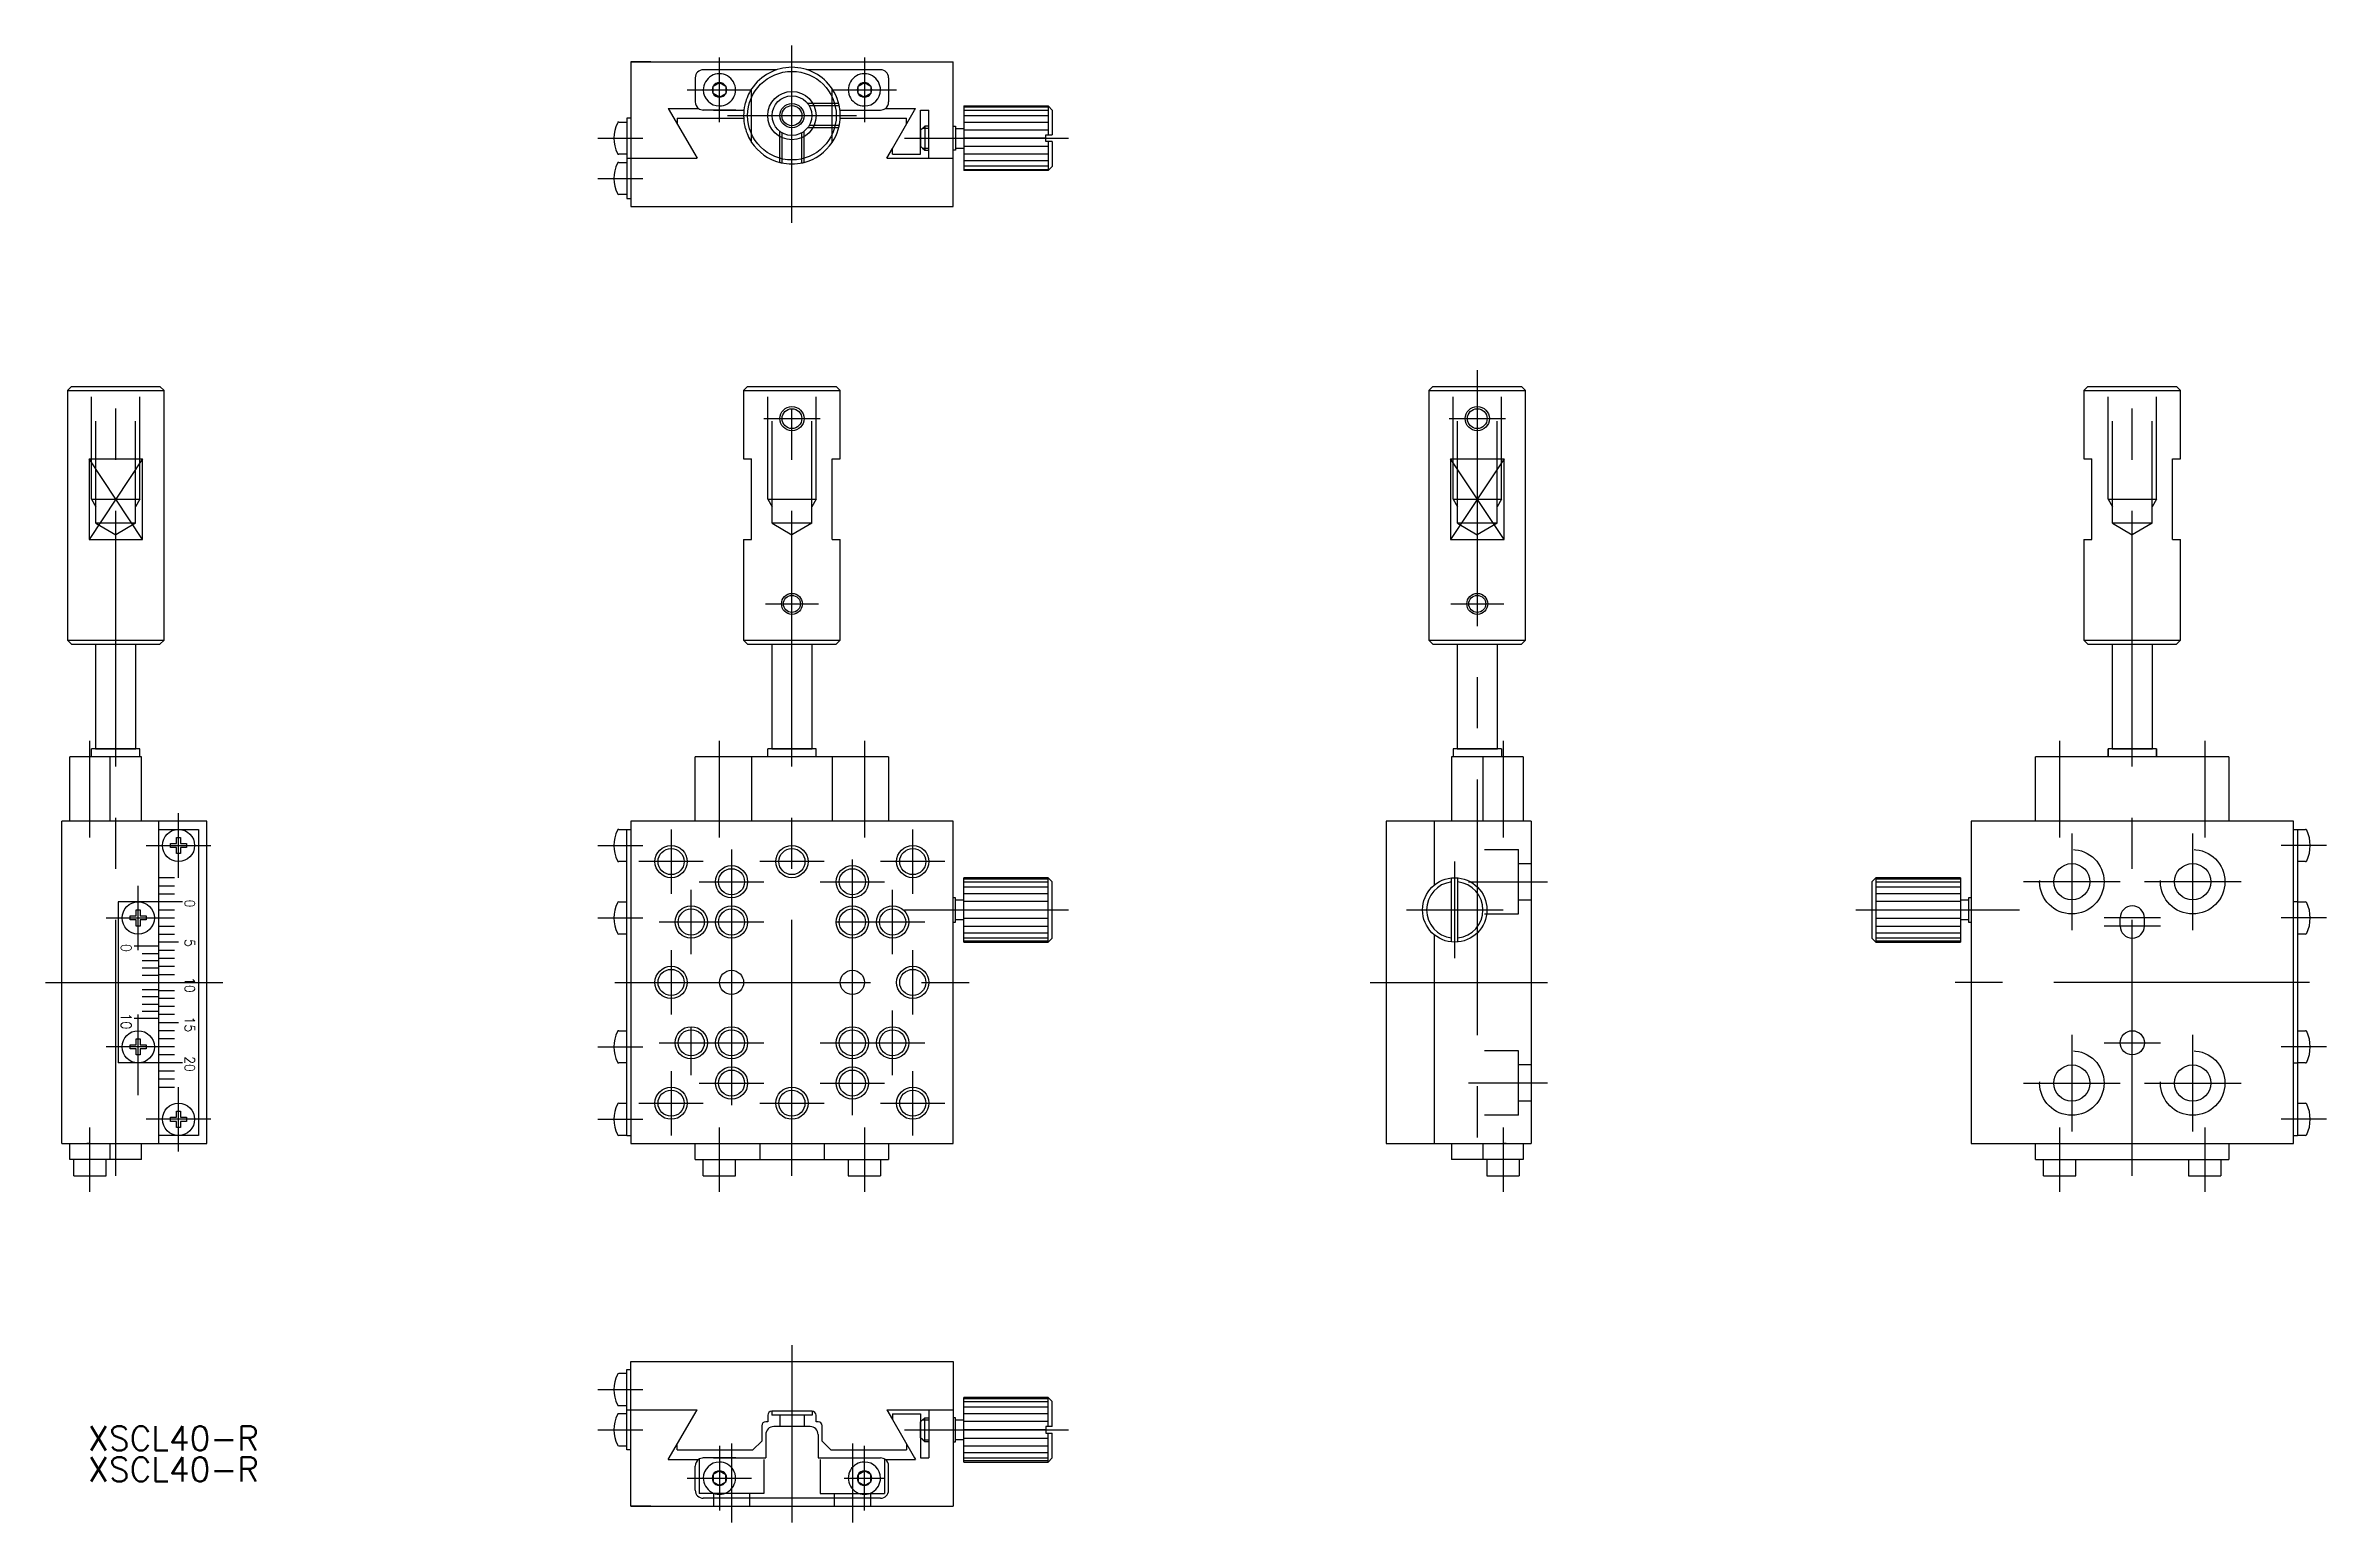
# Model space of a CAD drawing. Extents: x -93 to 190, y -67 to 116.
import ezdxf

# ---------------------------------------------------------------- set-up
doc = ezdxf.new("R2010")
doc.units = 0
doc.linetypes.add('CENTER', pattern=[50.8, 31.75, -6.35, 6.35, -6.35])
doc.linetypes.add('DASHED', pattern=[19.05, 12.7, -6.35])
doc.layers.get('0').update_dxf_attribs({"linetype": 'CONTINUOUS'})
doc.layers.add('CENTER', color=1, linetype='CENTER')
doc.styles.add('CONVERTER_1', font='txt.shx', dxfattribs={"width": 0.9})
doc.styles.get("Standard").update_dxf_attribs({"font": 'txt.shx', "height": 3, "bigfont": 'bigfont.shx'})

msp = doc.modelspace()

# ---------------------------------------------------------------- linework, layer by layer
at = {"color": 7, "linetype": 'CONTINUOUS'}
for p, q in [((-20, 114.32), (17.5, 114.32)), ((-20, 114.32), (-20, 102.82)), ((-17.5, 114.32), (-20, 114.32)), ((-1.87, 113.32), (-11, 113.32)), ((11, 113.32), (1.87, 113.32)), ((17.5, 114.32), (20, 114.32)), ((20, 102.82), (20, 114.32)), ((-12, 112.32), (-12, 109.32)), ((-9.78, 111.27), (-9, 111.72)), ((-9.78, 110.37), (-9.78, 111.27)), ((-9, 111.72), (-8.22, 111.27)), ((-8.22, 111.27), (-8.22, 110.37)), ((8.22, 111.27), (9, 111.72)), ((8.22, 110.37), (8.22, 111.27)), ((9, 111.72), (9.78, 111.27)), ((9.78, 111.27), (9.78, 110.37)), ((12, 112.32), (12, 109.32)), ((-15.35, 108.52), (-11.6, 108.52)), ((-15.35, 108.52), (-14.66, 107.32)), ((-6.96, 108.32), (-11, 108.32)), ((-9, 109.92), (-9.78, 110.37)), ((-9.75, 108.32), (-5.96, 108.32)), ((-9, 109.92), (-8.22, 110.37)), ((5.96, 108.32), (11, 108.32)), ((8.22, 110.37), (9, 109.92)), ((9.78, 110.37), (9, 109.92)), ((11.6, 108.52), (15.35, 108.52)), ((12.48, 103.55), (15.23, 108.32)), ((15.23, 108.32), (15.35, 108.52)), ((15.98, 102.82), (15.98, 108.32)), ((15.98, 108.32), (16.98, 108.32)), ((16.98, 102.32), (16.98, 108.32)), ((21.32, 108.82), (31.82, 108.82)), ((21.32, 108.82), (21.32, 106.04)), ((31.82, 108.68), (21.32, 108.68)), ((21.32, 108.28), (31.82, 108.28)), ((21.32, 107.64), (31.82, 107.64)), ((31.82, 108.82), (31.82, 105.22)), ((32.32, 108.32), (31.82, 108.82)), ((32.32, 108.32), (32.32, 105.22)), ((-21.49, 106.82), (-20.5, 106.82)), ((-20.5, 107.32), (-20.5, 102.32)), ((-20, 107.32), (-20.5, 107.32)), ((-14.66, 107.32), (-12.48, 103.55)), ((-14.23, 107.32), (-5.99, 107.32)), ((-14.23, 107.32), (-14.23, 106.58)), ((5.99, 107.32), (14.23, 107.32)), ((14.23, 106.58), (14.23, 107.32)), ((16.21, 106.04), (15.98, 105.82)), ((15.98, 105.82), (15.98, 103.82)), ((15.98, 104.82), (15.98, 105.82)), ((16.48, 106.32), (16.21, 106.04)), ((16.48, 106.32), (16.48, 103.32)), ((16.98, 106.32), (16.48, 106.32)), ((20, 106.32), (20.32, 106.32)), ((20.32, 106.32), (20.32, 103.32)), ((20.32, 106.04), (21.32, 106.04)), ((21.32, 106.82), (31.82, 106.82)), ((21.32, 106.04), (21.32, 104.82)), ((21.32, 105.85), (31.82, 105.85)), ((31.52, 104.82), (21.32, 104.82)), ((21.32, 104.82), (21.32, 103.59)), ((31.52, 104.82), (31.52, 105.22)), ((31.52, 105.22), (32.32, 105.22)), ((31.52, 104.42), (31.52, 104.82)), ((-20.5, 102.82), (-21.49, 102.82)), ((-20.5, 102.32), (-20.5, 97.32)), ((-20.5, 102.32), (-20, 102.32)), ((-20, 102.82), (-20, 102.32)), ((-20, 102.32), (-11.77, 102.32)), ((-20, 102.32), (-20, 101.82)), ((-12.48, 103.55), (-12.06, 102.82)), ((-12.06, 102.82), (-11.77, 102.32)), ((11.77, 102.32), (12.48, 103.55)), ((11.77, 102.32), (16.52, 102.32)), ((11.89, 102.32), (20, 102.32)), ((12.48, 102.82), (12.48, 103.55)), ((12.48, 102.82), (15.98, 102.82)), ((15.98, 103.82), (16.21, 103.59)), ((16.21, 103.59), (16.48, 103.32)), ((16.48, 103.32), (16.98, 103.32)), ((20.32, 103.32), (20, 103.32)), ((20, 102.32), (20, 102.82)), ((20, 102.32), (20, 102.82)), ((20, 96.32), (20, 102.32)), ((20.32, 103.59), (21.32, 103.59)), ((31.82, 103.78), (21.32, 103.78)), ((21.32, 103.59), (21.32, 100.95)), ((31.82, 102.82), (21.32, 102.82)), ((31.82, 101.99), (21.32, 101.99)), ((32.32, 104.42), (31.52, 104.42)), ((31.82, 104.42), (31.82, 100.82)), ((32.32, 104.42), (32.32, 101.32)), ((-21.49, 101.82), (-20.5, 101.82)), ((-20, 101.82), (-20, 100.32)), ((-20, 101.82), (-20, 100.32)), ((-20, 100.32), (-20, 96.32)), ((31.82, 101.35), (21.32, 101.35)), ((21.32, 100.95), (31.82, 100.95)), ((21.32, 100.95), (21.32, 100.82)), ((31.82, 100.82), (21.32, 100.82)), ((31.82, 100.82), (32.32, 101.32)), ((-20.5, 97.82), (-21.49, 97.82)), ((-20.5, 97.32), (-20, 97.32)), ((-20, 96.32), (20, 96.32)), ((-89.45, 74), (-89.95, 73.5)), ((-89.45, 74), (-78.45, 74)), ((-86.95, 74), (-86.41, 74)), ((-86.41, 74), (-81.49, 74)), ((-81.49, 74), (-80.95, 74)), ((-77.95, 73.5), (-78.45, 74)), ((-5.5, 74), (-6, 73.5)), ((-5.5, 74), (-3, 74)), ((-3, 74), (-2.46, 74)), ((-2.46, 74), (2.46, 74)), ((2.46, 74), (3, 74)), ((3, 74), (5.5, 74)), ((6, 73.5), (5.5, 74)), ((79.58, 74), (79.08, 73.5)), ((79.58, 74), (90.58, 74)), ((82.08, 74), (82.62, 74)), ((82.62, 74), (87.54, 74)), ((87.54, 74), (88.08, 74)), ((91.08, 73.5), (90.58, 74)), ((160.89, 74), (160.39, 73.5)), ((160.89, 74), (171.89, 74)), ((163.39, 74), (163.93, 74)), ((163.93, 74), (168.85, 74)), ((168.85, 74), (169.39, 74)), ((172.39, 73.5), (171.89, 74)), ((-89.95, 73.5), (-77.95, 73.5)), ((-89.95, 73.5), (-89.95, 66)), ((-77.95, 66), (-77.95, 73.5)), ((-6, 73.5), (6, 73.5)), ((-6, 73.5), (-6, 66)), ((6, 66), (6, 73.5)), ((79.08, 73.5), (79.08, 66)), ((79.08, 73.5), (91.08, 73.5)), ((91.08, 66), (91.08, 73.5)), ((160.39, 73.5), (172.39, 73.5)), ((160.39, 73.5), (160.39, 66)), ((172.39, 66), (172.39, 73.5)), ((-89.95, 66), (-89.95, 42.5)), ((-77.95, 42.5), (-77.95, 66)), ((-6, 66), (-6, 65)), ((6, 65), (6, 66)), ((79.08, 66), (79.08, 42.5)), ((91.08, 42.5), (91.08, 66)), ((160.39, 66), (160.39, 65)), ((172.39, 65), (172.39, 66)), ((-87.26, 65), (-87.26, 55)), ((-87.26, 65), (-83.95, 65)), ((-83.95, 65), (-80.63, 65)), ((-80.63, 55), (-80.63, 65)), ((-6, 65), (-5, 65)), ((-5, 55), (-5, 65)), ((5, 55), (5, 65)), ((5, 65), (6, 65)), ((81.77, 65), (81.77, 55)), ((81.77, 65), (85.08, 65)), ((85.08, 65), (88.4, 65)), ((88.4, 55), (88.4, 65)), ((160.39, 65), (161.39, 65)), ((161.39, 55), (161.39, 65)), ((171.39, 55), (171.39, 65)), ((171.39, 65), (172.39, 65)), ((-87.26, 55), (-83.95, 55)), ((-83.95, 55), (-80.63, 55)), ((-6, 55), (-6, 42.5)), ((-6, 55), (-5, 55)), ((5, 55), (6, 55)), ((6, 42.5), (6, 55)), ((81.77, 55), (85.08, 55)), ((85.08, 55), (88.4, 55)), ((160.39, 55), (161.39, 55)), ((160.39, 55), (160.39, 42.5)), ((171.39, 55), (172.39, 55)), ((172.39, 42.5), (172.39, 55)), ((-89.95, 42.5), (-77.95, 42.5)), ((-89.95, 42.5), (-89.45, 42)), ((-78.45, 42), (-77.95, 42.5)), ((-6, 42.5), (6, 42.5)), ((-6, 42.5), (-5.5, 42)), ((5.5, 42), (6, 42.5)), ((79.08, 42.5), (91.08, 42.5)), ((79.08, 42.5), (79.58, 42)), ((90.58, 42), (91.08, 42.5)), ((160.39, 42.5), (172.39, 42.5)), ((160.39, 42.5), (160.89, 42)), ((171.89, 42), (172.39, 42.5)), ((-89.45, 42), (-78.45, 42)), ((-86.45, 42), (-86.45, 29)), ((-81.45, 29), (-81.45, 42)), ((-5.5, 42), (5.5, 42)), ((-2.5, 42), (-2.5, 29)), ((2.5, 29), (2.5, 42)), ((79.58, 42), (90.58, 42)), ((82.58, 42), (82.58, 29)), ((87.58, 29), (87.58, 42)), ((160.89, 42), (171.89, 42)), ((163.89, 42), (163.89, 29)), ((168.89, 29), (168.89, 42)), ((-80.95, 29), (-86.95, 29)), ((-80.95, 29), (-86.95, 29)), ((-86.95, 28), (-86.95, 29)), ((-86.45, 29), (-82.72, 29)), ((-86.45, 29), (-85.18, 29)), ((-86.45, 29), (-85.45, 29)), ((-86.45, 29), (-85.45, 29)), ((-85.45, 29), (-85.18, 29)), ((-85.45, 29), (-85.18, 29)), ((-85.18, 29), (-81.45, 29)), ((-82.72, 29), (-82.45, 29)), ((-82.72, 29), (-81.45, 29)), ((-82.72, 29), (-82.45, 29)), ((-82.45, 29), (-81.45, 29)), ((-82.45, 29), (-81.45, 29)), ((-80.95, 28), (-80.95, 29)), ((-2.5, 29), (-3, 29)), ((-2.5, 29), (-3, 29)), ((3, 29), (-3, 29)), ((3, 29), (-3, 29)), ((-3, 28), (-3, 29)), ((-3, 28), (-3, 29)), ((2.5, 29), (-2.5, 29)), ((2.5, 29), (-2.5, 29)), ((-2.5, 29), (-1.5, 29)), ((-2.5, 29), (-1.5, 29)), ((-2.5, 29), (-1.23, 29)), ((-2.5, 29), (1.23, 29)), ((-1.5, 29), (-1.23, 29)), ((-1.5, 29), (-1.23, 29)), ((1.23, 29), (2.5, 29)), ((1.23, 29), (1.5, 29)), ((1.23, 29), (1.5, 29)), ((1.5, 29), (2.5, 29)), ((1.5, 29), (2.5, 29)), ((3, 29), (2.5, 29)), ((3, 29), (2.5, 29)), ((3, 28), (3, 29)), ((3, 28), (3, 29)), ((88.08, 29), (82.08, 29)), ((82.08, 29), (82.08, 28)), ((82.58, 29), (83.58, 29)), ((82.58, 29), (83.58, 29)), ((82.58, 29), (83.85, 29)), ((82.58, 29), (86.31, 29)), ((83.58, 29), (83.85, 29)), ((83.58, 29), (83.85, 29)), ((83.85, 29), (87.58, 29)), ((86.31, 29), (86.58, 29)), ((86.31, 29), (87.58, 29)), ((86.31, 29), (86.58, 29)), ((86.58, 29), (87.58, 29)), ((86.58, 29), (87.58, 29)), ((88.08, 29), (88.08, 28)), ((169.39, 29), (163.39, 29)), ((169.39, 29), (163.39, 29)), ((163.39, 28), (163.39, 29)), ((163.89, 29), (163.39, 29)), ((163.89, 29), (163.39, 29)), ((163.39, 28), (163.39, 29)), ((163.89, 29), (163.39, 29)), ((163.39, 29), (163.39, 28)), ((163.39, 29), (163.39, 28)), ((163.89, 29), (163.39, 29)), ((163.89, 29), (167.62, 29)), ((168.89, 29), (163.89, 29)), ((168.89, 29), (163.89, 29)), ((168.89, 29), (163.89, 29)), ((168.89, 29), (163.89, 29)), ((163.89, 29), (165.16, 29)), ((163.89, 29), (164.89, 29)), ((163.89, 29), (164.89, 29)), ((164.89, 29), (165.16, 29)), ((164.89, 29), (165.16, 29)), ((167.62, 29), (167.89, 29)), ((167.62, 29), (168.89, 29)), ((167.62, 29), (167.89, 29)), ((167.89, 29), (168.89, 29)), ((167.89, 29), (168.89, 29)), ((169.39, 29), (168.89, 29)), ((169.39, 29), (168.89, 29)), ((169.39, 29), (168.89, 29)), ((169.39, 29), (168.89, 29)), ((169.39, 28), (169.39, 29)), ((169.39, 28), (169.39, 29)), ((169.39, 29), (169.39, 28)), ((169.39, 29), (169.39, 28)), ((-89.65, 20), (-89.65, 28)), ((-84.65, 28), (-89.65, 28)), ((-80.75, 28), (-84.65, 28)), ((-84.65, 20), (-84.65, 28)), ((-80.75, 20), (-80.75, 28)), ((12, 28), (-12, 28)), ((-12, 20), (-12, 28)), ((-5, 28), (-5, 20)), ((5, 28), (5, 20)), ((12, 28), (12, 20)), ((81.88, 28), (81.88, 20)), ((85.78, 28), (81.88, 28)), ((90.78, 28), (85.78, 28)), ((85.78, 28), (85.78, 20)), ((90.78, 28), (90.78, 20)), ((163.89, 28), (154.39, 28)), ((154.39, 20), (154.39, 28)), ((168.89, 28), (163.89, 28)), ((169.39, 28), (168.89, 28)), ((178.39, 28), (169.39, 28)), ((178.39, 28), (178.39, 20)), ((-90.65, -20), (-90.65, 20)), ((-90.65, -20), (-90.65, 20)), ((-81.65, 20), (-90.65, 20)), ((-80.75, 20), (-90.65, 20)), ((-89.65, 20), (-90.65, 20)), ((-72.65, 20), (-81.65, 20)), ((-80.75, 20), (-80.75, 22)), ((-78.65, 20), (-78.65, -20)), ((-72.65, -20), (-72.65, 20)), ((18, 20), (-20, 20)), ((-20, 20), (-20, -20)), ((-20, 20), (-20, 20)), ((18, 20), (11.4, 20)), ((19, 20), (18, 20)), ((19, 20), (18, 20)), ((19.6, 20), (19, 20)), ((20, 20), (19, 20)), ((20, -20), (20, 20)), ((73.78, 20), (73.78, -16.5)), ((91.78, 20), (73.78, 20)), ((79.78, 12.12), (79.78, 20)), ((81.88, 22), (81.88, 20)), ((91.78, 20), (91.78, -20)), ((186.39, 20), (146.39, 20)), ((146.39, 20), (146.39, -20)), ((186.39, -20), (186.39, 20)), ((186.39, 20), (186.39, 20)), ((-78.65, 19), (-73.65, 19)), ((-77.15, 17.25), (-76.4, 17.25)), ((-77.15, 16.75), (-77.15, 17.25)), ((-76.4, 18), (-75.9, 18)), ((-76.4, 17.25), (-76.4, 18)), ((-75.9, 18), (-75.9, 17.25)), ((-75.9, 17.25), (-75.15, 17.25)), ((-75.15, 17.25), (-75.15, 16.75)), ((-73.65, 19), (-73.65, 0)), ((-21.49, 19), (-20.5, 19)), ((-20.5, -19), (-20.5, 19)), ((-20.5, 19), (-20, 19)), ((186.39, 19), (186.89, 19)), ((186.89, 19), (186.89, -19)), ((186.89, 19), (187.88, 19)), ((-76.4, 16.75), (-77.15, 16.75)), ((-76.4, 16), (-76.4, 16.75)), ((-75.9, 16), (-76.4, 16)), ((-75.9, 16.75), (-75.9, 16)), ((-75.15, 16.75), (-75.9, 16.75)), ((-20.5, 15), (-21.49, 15)), ((91.78, 14.75), (91.78, 10.25)), ((91.78, 14.75), (91.78, 10.25)), ((91.78, 14.75), (91.78, 10.25)), ((187.88, 15), (186.89, 15)), ((-76.65, 13), (-78.65, 13)), ((-78.65, 12), (-76.65, 12)), ((31.82, 13), (21.32, 13)), ((21.32, 10.22), (21.32, 13)), ((21.32, 12.86), (31.82, 12.86)), ((31.82, 12.46), (21.32, 12.46)), ((31.82, 11.83), (21.32, 11.83)), ((31.82, 5), (31.82, 13)), ((31.82, 13), (32.32, 12.5)), ((32.32, 5.5), (32.32, 12.5)), ((81.88, 5.02), (81.88, 12.98)), ((82.68, 5.02), (82.68, 12.98)), ((134.06, 12.5), (134.56, 13)), ((134.06, 12.5), (134.06, 5.5)), ((145.06, 13), (134.56, 13)), ((134.56, 13), (134.56, 5)), ((134.56, 12.86), (145.06, 12.86)), ((145.06, 12.46), (134.56, 12.46)), ((145.06, 11.83), (134.56, 11.83)), ((145.06, 13), (145.06, 10.22)), ((-83.65, 10), (-83.65, -10)), ((-75.65, 10), (-83.65, 10)), ((-81.4, 8.25), (-81.4, 9)), ((-81.4, 8.25), (-81.4, 9)), ((-81.4, 9), (-80.9, 9)), ((-81.4, 9), (-80.9, 9)), ((-80.9, 9), (-80.9, 8.25)), ((-80.9, 9), (-80.9, 8.25)), ((-78.65, 11), (-76.65, 11)), ((-78.65, 9), (-76.65, 9)), ((-21.49, 10), (-20.5, 10)), ((20.32, 10.5), (20, 10.5)), ((20.32, 7.5), (20.32, 10.5)), ((21.32, 10.22), (20.32, 10.22)), ((31.82, 11), (21.32, 11)), ((21.32, 9), (21.32, 10.22)), ((31.82, 10.04), (21.32, 10.04)), ((21.32, 9), (31.82, 9)), ((21.32, 7.78), (21.32, 9)), ((145.06, 11), (134.56, 11)), ((145.06, 10.04), (134.56, 10.04)), ((134.56, 9), (145.06, 9)), ((145.06, 10.22), (145.06, 9)), ((146.06, 10.22), (145.06, 10.22)), ((145.06, 9), (145.06, 7.78)), ((146.39, 10.5), (146.06, 10.5)), ((146.06, 10.5), (146.06, 7.5)), ((186.89, 10), (186.39, 10)), ((186.89, 10), (187.88, 10)), ((-82.15, 8.25), (-81.4, 8.25)), ((-82.15, 7.75), (-82.15, 8.25)), ((-82.15, 7.75), (-82.15, 8.25)), ((-82.15, 8.25), (-81.4, 8.25)), ((-81.4, 7.75), (-82.15, 7.75)), ((-81.4, 7.75), (-82.15, 7.75)), ((-81.4, 7), (-81.4, 7.75)), ((-81.4, 7), (-81.4, 7.75)), ((-80.9, 7), (-81.4, 7)), ((-80.9, 7), (-81.4, 7)), ((-80.9, 8.25), (-80.15, 8.25)), ((-80.9, 7.75), (-80.9, 7)), ((-80.9, 7.75), (-80.9, 7)), ((-80.15, 7.75), (-80.9, 7.75)), ((-80.15, 8.25), (-80.15, 7.75)), ((-78.65, 8), (-76.65, 8)), ((-78.65, 7), (-76.65, 7)), ((-78.65, 6), (-76.65, 6)), ((-20.5, 6), (-21.49, 6)), ((20, 7.5), (20.32, 7.5)), ((21.32, 7.78), (20.32, 7.78)), ((21.32, 7.96), (31.82, 7.96)), ((21.32, 5.14), (21.32, 7.78)), ((21.32, 7), (31.82, 7)), ((21.32, 6.17), (31.82, 6.17)), ((79.78, -20), (79.78, 5.88)), ((134.56, 7.96), (145.06, 7.96)), ((134.56, 7), (145.06, 7)), ((134.56, 6.17), (145.06, 6.17)), ((145.06, 7.78), (145.06, 5.14)), ((146.06, 7.78), (145.06, 7.78)), ((146.06, 7.5), (146.39, 7.5)), ((164.89, 7), (164.89, 8)), ((167.89, 7), (167.89, 8)), ((187.88, 6), (186.89, 6)), ((-78.65, 4.5), (-81.65, 4.5)), ((-80.65, 3.6), (-78.65, 3.6)), ((-76.15, 5), (-78.65, 5)), ((-78.65, 4), (-76.65, 4)), ((-78.65, 3), (-76.65, 3)), ((21.32, 5.54), (31.82, 5.54)), ((31.82, 5.14), (21.32, 5.14)), ((21.32, 5), (21.32, 5.14)), ((21.32, 5), (31.82, 5)), ((32.32, 5.5), (31.82, 5)), ((134.56, 5), (134.06, 5.5)), ((134.56, 5.54), (145.06, 5.54)), ((145.06, 5.14), (134.56, 5.14)), ((134.56, 5), (145.06, 5)), ((145.06, 5.14), (145.06, 5)), ((-80.65, 2.7), (-78.65, 2.7)), ((-80.65, 1.8), (-78.65, 1.8)), ((-80.65, 0.9), (-78.65, 0.9)), ((-78.65, 2), (-76.65, 2)), ((-78.65, 1), (-76.65, 1)), ((-81.15, 0), (-78.65, 0)), ((-80.65, -0.9), (-78.65, -0.9)), ((-78.65, -1.8), (-80.65, -1.8)), ((-80.65, -2.7), (-78.65, -2.7)), ((-78.65, 0), (-75.65, 0)), ((-78.65, -1), (-76.65, -1)), ((-76.65, -2), (-78.65, -2)), ((-73.65, 0), (-73.65, -19)), ((-78.65, -4.5), (-81.65, -4.5)), ((-78.65, -3.6), (-80.65, -3.6)), ((-76.65, -3), (-78.65, -3)), ((-76.65, -4), (-78.65, -4)), ((-76.15, -5), (-78.65, -5)), ((-82.15, -7.75), (-81.4, -7.75)), ((-82.15, -8.25), (-82.15, -7.75)), ((-82.15, -8.25), (-82.15, -7.75)), ((-82.15, -7.75), (-81.4, -7.75)), ((-81.4, -8.25), (-82.15, -8.25)), ((-81.4, -8.25), (-82.15, -8.25)), ((-81.4, -7.75), (-81.4, -7)), ((-81.4, -7), (-80.9, -7)), ((-81.4, -7), (-80.9, -7)), ((-81.4, -7.75), (-81.4, -7)), ((-81.4, -9), (-81.4, -8.25)), ((-81.4, -9), (-81.4, -8.25)), ((-80.9, -7), (-80.9, -7.75)), ((-80.9, -7), (-80.9, -7.75)), ((-80.9, -7.75), (-80.15, -7.75)), ((-80.9, -8.25), (-80.9, -9)), ((-80.15, -8.25), (-80.9, -8.25)), ((-80.9, -8.25), (-80.9, -9)), ((-80.15, -7.75), (-80.15, -8.25)), ((-76.65, -6), (-78.65, -6)), ((-76.65, -7), (-78.65, -7)), ((-76.65, -8), (-78.65, -8)), ((-21.49, -6), (-20.5, -6)), ((186.89, -6), (187.88, -6)), ((-90.65, -14.75), (-90.65, -10.25)), ((-90.65, -14.75), (-90.65, -10.25)), ((-75.65, -10), (-83.65, -10)), ((-80.9, -9), (-81.4, -9)), ((-80.9, -9), (-81.4, -9)), ((-76.65, -9), (-78.65, -9)), ((-76.65, -11), (-78.65, -11)), ((-20.5, -10), (-21.49, -10)), ((91.78, -10.25), (91.78, -14.75)), ((91.78, -10.25), (91.78, -14.75)), ((91.78, -10.25), (91.78, -14.75)), ((186.39, -10), (186.89, -10)), ((187.88, -10), (186.89, -10)), ((-76.65, -12), (-78.65, -12)), ((-78.65, -13), (-76.65, -13)), ((-77.15, -17.25), (-77.15, -16.75)), ((-77.15, -16.75), (-76.4, -16.75)), ((-76.4, -16), (-75.9, -16)), ((-76.4, -16.75), (-76.4, -16)), ((-75.9, -16), (-75.9, -16.75)), ((-75.9, -16.75), (-75.15, -16.75)), ((-75.15, -16.75), (-75.15, -17.25)), ((-21.49, -15), (-20.5, -15)), ((73.78, -16.5), (73.78, -20)), ((186.89, -15), (187.88, -15)), ((-73.65, -19), (-78.65, -19)), ((-76.4, -17.25), (-77.15, -17.25)), ((-76.4, -18), (-76.4, -17.25)), ((-75.9, -18), (-76.4, -18)), ((-75.15, -17.25), (-75.9, -17.25)), ((-75.9, -17.25), (-75.9, -18)), ((-20.5, -19), (-21.49, -19)), ((-20.5, -19), (-20, -19)), ((186.39, -19), (186.89, -19)), ((187.88, -19), (186.89, -19)), ((-90.65, -20), (-81.65, -20)), ((-90.65, -20), (-89.65, -20)), ((-89.65, -22), (-89.65, -20)), ((-89.65, -20), (-86.95, -20)), ((-87.15, -22), (-89.65, -22)), ((-89.15, -24), (-89.15, -22)), ((-87.95, -20), (-87.25, -20)), ((-87.25, -20), (-87.55, -20)), ((-87.15, -20), (-80.75, -20)), ((-87.15, -20), (-87.15, -20)), ((-80.75, -22), (-87.15, -22)), ((-85.15, -24), (-85.15, -22)), ((-84.65, -22), (-84.65, -20)), ((-81.65, -20), (-72.65, -20)), ((-80.75, -22), (-80.75, -20)), ((-80.75, -22), (-80.75, -20)), ((-20, -20), (-12.9, -20)), ((-12.9, -20), (-4, -20)), ((-12, -22), (-12, -20)), ((-12, -20), (-10, -20)), ((-12, -22), (-4, -22)), ((-11, -24), (-11, -22)), ((-7, -24), (-7, -22)), ((-4, -20), (4, -20)), ((-4, -20), (-4, -22)), ((-4, -22), (4, -22)), ((4, -20), (11.4, -20)), ((4, -20), (4, -22)), ((4, -22), (12, -22)), ((7, -22), (7, -24)), ((10, -20), (11.4, -20)), ((11, -22), (11, -24)), ((11.4, -20), (18, -20)), ((11.4, -20), (12.9, -20)), ((12, -20), (12, -22)), ((12.9, -20), (18, -20)), ((18, -20), (19, -20)), ((18, -20), (19, -20)), ((19, -20), (19.6, -20)), ((19, -20), (20, -20)), ((73.78, -20), (79.78, -20)), ((79.78, -20), (91.78, -20)), ((79.78, -20), (84.78, -20)), ((81.88, -20), (81.88, -22)), ((81.88, -20), (81.88, -22)), ((81.88, -20), (84.78, -20)), ((88.28, -22), (81.88, -22)), ((84.78, -20), (88.68, -20)), ((84.78, -20), (88.28, -20)), ((85.78, -20), (85.78, -22)), ((86.28, -22), (86.28, -24)), ((88.08, -20), (90.78, -20)), ((88.28, -20), (88.28, -20)), ((90.78, -22), (88.28, -22)), ((88.38, -20), (89.08, -20)), ((88.68, -20), (88.38, -20)), ((90.28, -22), (90.28, -24)), ((90.78, -20), (90.78, -22)), ((90.78, -20), (91.78, -20)), ((146.39, -20), (186.39, -20)), ((154.39, -22), (154.39, -20)), ((154.39, -22), (155.39, -22)), ((155.39, -22), (178.39, -22)), ((155.39, -24), (155.39, -22)), ((159.39, -24), (159.39, -22)), ((173.39, -22), (173.39, -24)), ((177.39, -22), (177.39, -24)), ((178.39, -20), (178.39, -22)), ((-89.15, -24), (-87.15, -24)), ((-87.15, -24), (-85.15, -24)), ((-11, -24), (-7, -24)), ((7, -24), (11, -24)), ((86.28, -24), (88.28, -24)), ((88.28, -24), (90.28, -24)), ((155.39, -24), (159.39, -24)), ((173.39, -24), (177.39, -24)), ((-20.5, -53.05), (-20.5, -48.05)), ((-20.5, -48.05), (-20, -48.05)), ((-20, -47.05), (20, -47.05)), ((-20, -51.05), (-20, -47.05)), ((20, -47.05), (20, -53.05)), ((-20.5, -48.55), (-21.49, -48.55)), ((-21.49, -52.55), (-20.5, -52.55)), ((-20.5, -53.55), (-21.49, -53.55)), ((-20.5, -58.05), (-20.5, -53.05)), ((-20.5, -53.05), (-20, -53.05)), ((-20, -52.55), (-20, -51.05)), ((-20, -52.55), (-20, -51.05)), ((-20, -53.05), (-20, -52.55)), ((-20, -53.05), (-11.77, -53.05)), ((-20, -53.55), (-20, -53.05)), ((-20, -65.05), (-20, -53.55)), ((-12.48, -54.28), (-12.06, -53.55)), ((-12.06, -53.55), (-11.77, -53.05)), ((-3, -53.75), (-3, -54.55)), ((2.5, -53.25), (-2.5, -53.25)), ((-2.5, -53.25), (-2.5, -53.75)), ((-1.5, -53.75), (-2.5, -53.75)), ((-1.5, -53.75), (-1.5, -55.15)), ((1.5, -53.75), (-1.5, -53.75)), ((2.5, -53.75), (1.5, -53.75)), ((1.5, -53.75), (1.5, -55.15)), ((2.5, -53.25), (2.5, -53.75)), ((3, -54.55), (3, -53.75)), ((11.77, -53.05), (16.52, -53.05)), ((11.77, -53.05), (12.48, -54.28)), ((11.89, -53.05), (20, -53.05)), ((12.48, -53.55), (15.98, -53.55)), ((12.48, -53.55), (12.48, -54.28)), ((15.98, -53.55), (15.98, -59.05)), ((16.98, -53.05), (16.98, -59.05)), ((20, -53.05), (20, -53.55)), ((20, -53.05), (20, -53.55)), ((20, -53.55), (20, -65.05)), ((31.82, -51.55), (21.32, -51.55)), ((21.32, -51.68), (21.32, -51.55)), ((21.32, -51.68), (31.82, -51.68)), ((21.32, -54.32), (21.32, -51.68)), ((31.82, -52.08), (21.32, -52.08)), ((31.82, -52.72), (21.32, -52.72)), ((31.82, -53.55), (21.32, -53.55)), ((31.82, -55.15), (31.82, -51.55)), ((31.82, -51.55), (32.32, -52.05)), ((32.32, -55.15), (32.32, -52.05)), ((-14.66, -58.05), (-12.48, -54.28)), ((-3.75, -55.05), (-3.75, -56.95)), ((-3, -54.55), (-3.25, -54.55)), ((-3.25, -56.15), (-3.25, -59.05)), ((-1.5, -55.15), (-2.25, -55.15)), ((1.5, -55.15), (-1.5, -55.15)), ((2.25, -55.15), (1.5, -55.15)), ((3.25, -54.55), (3, -54.55)), ((3.25, -56.15), (3.25, -59.05)), ((3.75, -56.95), (3.75, -55.05)), ((12.48, -54.28), (15.23, -59.05)), ((15.98, -54.55), (16.21, -54.32)), ((15.98, -56.55), (15.98, -54.55)), ((15.98, -55.55), (15.98, -56.55)), ((16.21, -56.77), (15.98, -56.55)), ((16.21, -54.32), (16.48, -54.05)), ((16.48, -57.05), (16.48, -54.05)), ((16.48, -54.05), (16.98, -54.05)), ((20.32, -54.05), (20, -54.05)), ((20.32, -57.05), (20.32, -54.05)), ((20.32, -54.32), (21.32, -54.32)), ((21.32, -55.55), (21.32, -54.32)), ((31.82, -54.51), (21.32, -54.51)), ((21.32, -56.77), (21.32, -55.55)), ((31.52, -55.55), (21.32, -55.55)), ((21.32, -56.58), (31.82, -56.58)), ((31.52, -55.15), (31.52, -55.55)), ((32.32, -55.15), (31.52, -55.15)), ((31.52, -55.55), (31.52, -55.95)), ((31.52, -55.95), (32.32, -55.95)), ((31.82, -59.55), (31.82, -55.95)), ((32.32, -59.05), (32.32, -55.95)), ((-21.49, -57.55), (-20.5, -57.55)), ((-20, -58.05), (-20.5, -58.05)), ((-15.35, -59.25), (-14.66, -58.05)), ((-15.35, -59.25), (-11.6, -59.25)), ((-14.23, -58.05), (-14.23, -57.31)), ((-14.23, -58.05), (-4.85, -58.05)), ((-6.96, -59.05), (-11, -59.05)), ((-9.75, -59.05), (-3.25, -59.05)), ((-4.85, -58.05), (-3.75, -56.95)), ((3.25, -59.05), (11, -59.05)), ((4.85, -58.05), (3.75, -56.95)), ((4.85, -58.05), (14.23, -58.05)), ((11.6, -59.25), (15.35, -59.25)), ((14.23, -57.31), (14.23, -58.05)), ((15.23, -59.05), (15.35, -59.25)), ((15.98, -59.05), (16.98, -59.05)), ((16.48, -57.05), (16.21, -56.77)), ((16.98, -57.05), (16.48, -57.05)), ((20, -57.05), (20.32, -57.05)), ((20.32, -56.77), (21.32, -56.77)), ((21.32, -59.55), (21.32, -56.77)), ((21.32, -57.55), (31.82, -57.55)), ((21.32, -58.37), (31.82, -58.37)), ((21.32, -59.01), (31.82, -59.01)), ((31.82, -59.41), (21.32, -59.41)), ((32.32, -59.05), (31.82, -59.55)), ((-12, -63.05), (-12, -60.05)), ((-9, -60.65), (-9.78, -61.1)), ((-9.78, -61.1), (-9.78, -62)), ((-9.78, -62), (-9, -62.45)), ((-9, -60.65), (-8.22, -61.1)), ((-9, -62.45), (-8.22, -62)), ((-8.22, -62), (-8.22, -61.1)), ((8.22, -61.1), (9, -60.65)), ((8.22, -61.1), (8.22, -62)), ((8.22, -62), (9, -62.45)), ((9.78, -61.1), (9, -60.65)), ((9, -62.45), (9.78, -62)), ((9.78, -62), (9.78, -61.1)), ((12, -63.05), (12, -60.05)), ((21.32, -59.55), (31.82, -59.55)), ((-20, -65.05), (17.5, -65.05)), ((-17.5, -65.05), (-20, -65.05)), ((11, -64.05), (-11, -64.05)), ((17.5, -65.05), (20, -65.05))]:
    msp.add_line(p, q, dxfattribs=at)
at = {"color": 3, "linetype": 'DASHED'}
for p, q in [((-5, 104.3), (-5, 110.93)), ((5, 104.3), (5, 110.93)), ((5.81, 109.12), (1.95, 109.12)), ((5.87, 108.85), (2.13, 108.85)), ((-1.5, 101.81), (-1.5, 105.67)), ((-1.23, 101.74), (-1.23, 105.49)), ((1.23, 101.74), (1.23, 105.49)), ((1.5, 101.81), (1.5, 105.67)), ((5.81, 106.12), (1.95, 106.12)), ((5.87, 106.39), (2.13, 106.39)), ((-86.95, 60), (-86.95, 74)), ((-86.41, 57), (-86.41, 74)), ((-81.49, 57), (-81.49, 74)), ((-80.95, 60), (-80.95, 74)), ((-3, 60), (-3, 74)), ((-2.46, 57), (-2.46, 74)), ((2.46, 57), (2.46, 74)), ((3, 60), (3, 74)), ((82.08, 60), (82.08, 74)), ((82.62, 57), (82.62, 74)), ((87.54, 57), (87.54, 74)), ((88.08, 60), (88.08, 74)), ((163.39, 60), (163.39, 74)), ((163.93, 57), (163.93, 74)), ((168.85, 57), (168.85, 74)), ((169.39, 60), (169.39, 74)), ((-86.95, 60), (-80.95, 60)), ((-86.95, 60), (-86.41, 59.06)), ((-80.95, 60), (-81.49, 59.06)), ((-3, 60), (-2.46, 59.06)), ((-3, 60), (3, 60)), ((3, 60), (2.46, 59.06)), ((82.08, 60), (88.08, 60)), ((82.08, 60), (82.62, 59.06)), ((88.08, 60), (87.54, 59.06)), ((163.39, 60), (169.39, 60)), ((163.39, 60), (163.93, 59.06)), ((169.39, 60), (168.85, 59.06)), ((-81.49, 57), (-86.41, 57)), ((-86.41, 57), (-83.95, 55.58)), ((-81.49, 57), (-83.95, 55.58)), ((-2.46, 57), (0, 55.58)), ((2.46, 57), (-2.46, 57)), ((2.46, 57), (0, 55.58)), ((82.62, 57), (85.08, 55.58)), ((87.54, 57), (82.62, 57)), ((87.54, 57), (85.08, 55.58)), ((168.85, 57), (163.93, 57)), ((163.93, 57), (166.39, 55.58)), ((168.85, 57), (166.39, 55.58)), ((85.98, 16.5), (90.18, 16.5)), ((90.18, 8.5), (90.18, 16.5)), ((90.18, 14.75), (91.78, 14.75)), ((85.98, 8.5), (90.18, 8.5)), ((90.18, 10.25), (91.78, 10.25)), ((90.18, -8.5), (85.98, -8.5)), ((90.18, -16.5), (90.18, -8.5)), ((91.78, -10.25), (90.18, -10.25)), ((90.18, -16.5), (85.98, -16.5)), ((91.78, -14.75), (90.18, -14.75)), ((-11.5, -59.25), (-11.5, -63.45)), ((-3.5, -59.25), (-3.5, -63.45)), ((3.5, -59.25), (3.5, -63.45)), ((11.5, -59.25), (11.5, -63.45)), ((-3.5, -63.45), (-11.5, -63.45)), ((-9.75, -63.45), (-9.75, -65.05)), ((-5.25, -63.45), (-5.25, -65.05)), ((3.5, -63.45), (11.5, -63.45)), ((5.25, -63.45), (5.25, -65.05)), ((9.75, -63.45), (9.75, -65.05))]:
    msp.add_line(p, q, dxfattribs=at)
at = {"color": 3, "linetype": 'CONTINUOUS'}
for p, q in [((16.21, 106.05), (16.98, 106.05)), ((16.21, 103.59), (16.98, 103.59)), ((-80.63, 55), (-87.26, 65)), ((-80.63, 65), (-87.26, 55)), ((88.4, 65), (81.77, 55)), ((88.4, 55), (81.77, 65)), ((16.21, -54.32), (16.98, -54.32)), ((16.21, -56.78), (16.98, -56.78))]:
    msp.add_line(p, q, dxfattribs=at)
at = {"color": 7, "linetype": 'CONTINUOUS'}
for centre, radius in [((0, 107.62), 5.5), ((0, 107.62), 2.46), ((0, 107.62), 1.5), ((0, 107.62), 1.25), ((0, 70), 1.23), ((85.08, 70), 1.23), ((0, 47), 1.06), ((85.08, 47), 1.06), ((-76.15, 17), 2), ((-15, 15), 1.62), ((0, 15), 1.62), ((15, 15), 1.62), ((158.89, 12.5), 2.25), ((173.89, 12.5), 2.25), ((-7.5, 12.5), 1.62), ((7.5, 12.5), 1.62), ((82.28, 9), 4), ((-81.15, 8), 2), ((-12.5, 7.5), 1.62), ((-7.5, 7.5), 1.62), ((7.5, 7.5), 1.62), ((12.5, 7.5), 1.62), ((-15, 0), 1.62), ((-7.5, 0), 1.5), ((7.5, 0), 1.5), ((15, 0), 1.62), ((-81.15, -8), 2), ((-12.5, -7.5), 1.62), ((-7.5, -7.5), 1.62), ((7.5, -7.5), 1.62), ((12.5, -7.5), 1.62), ((166.39, -7.5), 1.5), ((-7.5, -12.5), 1.62), ((7.5, -12.5), 1.62), ((158.89, -12.5), 2.25), ((173.89, -12.5), 2.25), ((-15, -15), 1.62), ((0, -15), 1.62), ((15, -15), 1.62), ((-76.15, -17), 2)]:
    msp.add_circle(centre, radius, dxfattribs=at)
at = {"color": 3, "linetype": 'CONTINUOUS'}
for centre, radius in [((0, 107.62), 3), ((0, 70), 1.5), ((85.08, 70), 1.5), ((0, 47), 1.3), ((85.08, 47), 1.3), ((-15, 15), 2), ((0, 15), 2), ((15, 15), 2), ((-7.5, 12.5), 2), ((7.5, 12.5), 2), ((-12.5, 7.5), 2), ((-7.5, 7.5), 2), ((7.5, 7.5), 2), ((12.5, 7.5), 2), ((-15, 0), 2), ((15, 0), 2), ((-12.5, -7.5), 2), ((-7.5, -7.5), 2), ((7.5, -7.5), 2), ((12.5, -7.5), 2), ((-7.5, -12.5), 2), ((7.5, -12.5), 2), ((-15, -15), 2), ((-15, -15), 2), ((0, -15), 2), ((15, -15), 2)]:
    msp.add_circle(centre, radius, dxfattribs=at)
at = {"color": 3, "linetype": 'DASHED'}
for centre in [(158.89, 12.5), (173.89, 12.5), (158.89, -12.5), (173.89, -12.5)]:
    msp.add_circle(centre, 4, dxfattribs=at)
at = {"color": 7, "linetype": 'CONTINUOUS'}
for centre, radius, start, end in [((-11, 112.32), 1, 90, 180), ((0, 107.62), 6, 33.5573, 146.4427), ((11, 112.32), 1, 0, 90), ((-9, 110.82), 2, 150, 180), ((-9, 110.82), 2, 180, 270), ((-9, 110.82), 2, 90, 150), ((-9, 110.82), 0.9, 150, 210), ((-9, 110.82), 0.9, 90, 150), ((-9, 110.82), 2, 30, 90), ((-9, 110.82), 0.9, 30, 90), ((-9, 110.82), 0.9, 330, 30), ((-9, 110.82), 2, 330, 30), ((0, 107.62), 6, 146.4427, 165.5225), ((0, 107.62), 6, 326.4427, 33.5573), ((9, 110.82), 2, 150, 210), ((9, 110.82), 2, 90, 150), ((9, 110.82), 0.9, 150, 210), ((9, 110.82), 0.9, 90, 150), ((9, 110.82), 2, 30, 90), ((9, 110.82), 0.9, 30, 90), ((9, 110.82), 2, 270, 0), ((9, 110.82), 0.9, 0, 30), ((9, 110.82), 0.9, 330, 0), ((9, 110.82), 2, 0, 30), ((-11, 109.32), 1, 180, 233.1301), ((-11, 109.32), 1, 233.1301, 270), ((-9, 110.82), 0.9, 210, 270), ((-9, 110.82), 0.9, 270, 330), ((-9, 110.82), 2, 270, 330), ((0, 107.62), 6, 167.1196, 192.8804), ((0, 107.62), 6, 165.5225, 167.1196), ((9, 110.82), 2, 210, 270), ((9, 110.82), 0.9, 210, 270), ((9, 110.82), 0.9, 270, 330), ((11, 109.32), 1, 270, 306.8699), ((11, 109.32), 1, 306.8699, 0), ((-17.75, 104.82), 4.35, 154.3284, 205.6716), ((-21.49, 106.62), 0.2, 90, 154.3284), ((0, 107.62), 6, 192.8804, 194.4775), ((0, 107.62), 6, 194.4775, 213.5573), ((0, 107.62), 2.46, 302.9585, 307.5988), ((-21.49, 103.02), 0.2, 205.6716, 270), ((0, 107.62), 6, 213.5573, 255.5225), ((0, 107.62), 6, 284.4775, 326.4427), ((-17.75, 99.82), 4.35, 154.3284, 205.6716), ((-21.49, 101.62), 0.2, 90, 154.3284), ((0, 107.62), 6, 255.5225, 257.1196), ((0, 107.62), 6, 257.1196, 282.8804), ((0, 107.62), 6, 282.8804, 284.4775), ((-21.49, 98.02), 0.2, 205.6716, 270), ((-17.75, 17), 4.35, 154.3284, 205.6716), ((-21.49, 18.8), 0.2, 90, 154.3284), ((187.88, 18.8), 0.2, 25.6716, 90), ((184.13, 17), 4.35, 334.3284, 25.6716), ((-21.49, 15.2), 0.2, 205.6716, 270), ((187.88, 15.2), 0.2, 270, 334.3284), ((82.28, 9), 3.5, 96.5624, 263.4376), ((82.28, 9), 3.5, 276.5624, 83.4376), ((-17.75, 8), 4.35, 154.3284, 205.6716), ((-21.49, 9.8), 0.2, 90, 154.3284), ((166.39, 8), 1.5, 360, 180), ((187.88, 9.8), 0.2, 25.6716, 90), ((184.13, 8), 4.35, 334.3284, 25.6716), ((-21.49, 6.2), 0.2, 205.6716, 270), ((166.39, 7), 1.5, 180, 0), ((187.88, 6.2), 0.2, 270, 334.3284), ((-17.75, -8), 4.35, 154.3284, 205.6716), ((-21.49, -6.2), 0.2, 90, 154.3284), ((187.88, -6.2), 0.2, 25.6716, 90), ((184.13, -8), 4.35, 334.3284, 25.6716), ((-21.49, -9.8), 0.2, 205.6716, 270), ((187.88, -9.8), 0.2, 270, 334.3284), ((-17.75, -17), 4.35, 154.3284, 205.6716), ((-21.49, -15.2), 0.2, 90, 154.3284), ((187.88, -15.2), 0.2, 25.6716, 90), ((184.13, -17), 4.35, 334.3284, 25.6716), ((-21.49, -18.8), 0.2, 205.6716, 270), ((187.88, -18.8), 0.2, 270, 334.3284), ((-17.75, -50.55), 4.35, 154.3284, 205.6716), ((-21.49, -48.75), 0.2, 90, 154.3284), ((-17.75, -55.55), 4.35, 154.3284, 205.6716), ((-21.49, -52.35), 0.2, 205.6716, 270), ((-21.49, -53.75), 0.2, 90, 154.3284), ((-2.5, -53.75), 0.5, 90, 180), ((2.5, -53.75), 0.5, 0, 90), ((-3.25, -55.05), 0.5, 90, 180), ((-2.25, -56.15), 1, 90, 180), ((2.25, -56.15), 1, 0, 90), ((3.25, -55.05), 0.5, 0, 90), ((-21.49, -57.35), 0.2, 205.6716, 270), ((-11, -60.05), 1, 126.8699, 180), ((-11, -60.05), 1, 90, 126.8699), ((11, -60.05), 1, 53.1301, 90), ((11, -60.05), 1, 0, 53.1301), ((-9, -61.55), 2, 90, 180), ((-9, -61.55), 2, 180, 210), ((-9, -61.55), 0.9, 150, 210), ((-9, -61.55), 0.9, 90, 150), ((-9, -61.55), 0.9, 210, 270), ((-9, -61.55), 2, 30, 90), ((-9, -61.55), 0.9, 30, 90), ((-9, -61.55), 0.9, 270, 330), ((-9, -61.55), 0.9, 330, 30), ((-9, -61.55), 2, 330, 30), ((9, -61.55), 2, 150, 210), ((9, -61.55), 2, 90, 150), ((9, -61.55), 0.9, 150, 210), ((9, -61.55), 0.9, 90, 150), ((9, -61.55), 0.9, 210, 270), ((9, -61.55), 2, 360, 90), ((9, -61.55), 0.9, 30, 90), ((9, -61.55), 0.9, 270, 330), ((9, -61.55), 0.9, 360, 30), ((9, -61.55), 0.9, 330, 360), ((9, -61.55), 2, 330, 360), ((-11, -63.05), 1, 180, 270), ((-9, -61.55), 2, 210, 270), ((-9, -61.55), 2, 270, 330), ((9, -61.55), 2, 210, 270), ((9, -61.55), 2, 270, 330), ((11, -63.05), 1, 270, 360)]:
    msp.add_arc(centre, radius, start, end, dxfattribs=at)
at = {"layer": 'CENTER', "color": 1, "linetype": 'CENTER'}
for p, q in [((0, 94.32), (0, 116.32)), ((-9, 106.82), (-9, 114.82)), ((9, 114.82), (9, 106.82)), ((-13, 110.82), (-5, 110.82)), ((5, 110.82), (13, 110.82)), ((7, 110.82), (11, 110.82)), ((7, 110.82), (11, 110.82)), ((7, 110.82), (11, 110.82)), ((7, 110.82), (11, 110.82)), ((7, 110.82), (11, 110.82)), ((9, 112.82), (9, 108.82)), ((-8, 107.62), (8, 107.62)), ((-24.1, 104.82), (-18.5, 104.82)), ((13.98, 104.82), (34.32, 104.82)), ((-24.1, 99.82), (-18.5, 99.82)), ((-83.95, -24), (-83.95, 76)), ((0, -24), (0, 76)), ((85.08, 76), (85.08, -24)), ((166.39, -24), (166.39, 76)), ((-3.5, 70), (3.5, 70)), ((81.58, 70), (88.58, 70)), ((-3.3, 47), (3.3, 47)), ((81.78, 47), (88.38, 47)), ((-87.15, 18), (-87.15, 30)), ((-9, 18), (-9, 30)), ((9, 30), (9, 18)), ((88.28, 30), (88.28, 18)), ((157.39, 18), (157.39, 30)), ((175.39, 30), (175.39, 18)), ((-76.15, 13), (-76.15, 21)), ((-80.15, 17), (-72.15, 17)), ((-24.1, 17), (-18.5, 17)), ((-15, 19), (-15, 11)), ((15, 11), (15, 19)), ((158.89, 18.5), (158.89, 6.5)), ((173.89, 6.5), (173.89, 18.5)), ((190.49, 17), (184.89, 17)), ((-11, 15), (-19, 15)), ((-7.5, 16.5), (-7.5, -16.5)), ((4, 15), (-4, 15)), ((7.5, -16.5), (7.5, 16.5)), ((19, 15), (11, 15)), ((82.28, 3), (82.28, 15)), ((-81.15, 4), (-81.15, 12)), ((-12.5, 3.5), (-12.5, 11.5)), ((-11.5, 12.5), (-3.5, 12.5)), ((3.5, 12.5), (11.5, 12.5)), ((12.5, 3.5), (12.5, 11.5)), ((83.98, 12.5), (93.78, 12.5)), ((164.89, 12.5), (152.89, 12.5)), ((179.89, 12.5), (167.89, 12.5)), ((13.98, 9), (34.32, 9)), ((76.28, 9), (88.28, 9)), ((132.06, 9), (152.41, 9)), ((-85.15, 8), (-77.15, 8)), ((-24.1, 8), (-18.5, 8)), ((-3.5, 7.5), (-16.5, 7.5)), ((16.5, 7.5), (5.5, 7.5)), ((169.89, 8), (162.89, 8)), ((169.89, 7), (162.89, 7)), ((190.49, 8), (184.89, 8)), ((-15, 4), (-15, -4)), ((15, -4), (15, 4)), ((-22, 0), (22, 0)), ((-92.65, 0), (-70.65, 0)), ((71.78, 0), (93.78, 0)), ((188.39, 0), (144.39, 0)), ((-81.15, -14), (-81.15, -4)), ((-12.5, -11.5), (-12.5, -5.5)), ((12.5, -11.5), (12.5, -3.5)), ((-77.15, -8), (-85.15, -8)), ((-79.15, -8), (-83.15, -8)), ((-24.1, -8), (-18.5, -8)), ((-16.5, -7.5), (-3.5, -7.5)), ((3.5, -7.5), (16.5, -7.5)), ((158.89, -6.5), (158.89, -18.5)), ((162.89, -7.5), (169.89, -7.5)), ((173.89, -18.5), (173.89, -6.5)), ((190.49, -8), (184.89, -8)), ((-15, -11), (-15, -19)), ((15, -19), (15, -11)), ((-76.15, -21), (-76.15, -13)), ((-11.5, -12.5), (-3.5, -12.5)), ((3.5, -12.5), (11.5, -12.5)), ((93.78, -12.5), (83.98, -12.5)), ((152.89, -12.5), (164.89, -12.5)), ((167.89, -12.5), (179.89, -12.5)), ((-19, -15), (-11, -15)), ((-4, -15), (4, -15)), ((11, -15), (19, -15)), ((-87.15, -26), (-87.15, -18)), ((-72.15, -17), (-80.15, -17)), ((-24.1, -17), (-18.5, -17)), ((-9, -26), (-9, -18)), ((9, -18), (9, -26)), ((88.28, -18), (88.28, -26)), ((157.39, -26), (157.39, -18)), ((175.39, -18), (175.39, -26)), ((190.49, -17), (184.89, -17)), ((0, -45.05), (0, -67.05)), ((-24.1, -50.55), (-18.5, -50.55)), ((-24.1, -55.55), (-18.5, -55.55)), ((13.98, -55.55), (34.32, -55.55)), ((-9, -57.55), (-9, -65.55)), ((-7.5, -57.25), (-7.5, -67.05)), ((7.5, -57.25), (7.5, -67.05)), ((9, -65.55), (9, -57.55)), ((-13, -61.55), (-5, -61.55)), ((6.5, -61.55), (11, -61.55)), ((6.5, -61.55), (11.5, -61.55)), ((6.5, -61.55), (11.5, -61.55)), ((6.5, -61.55), (11.5, -61.55)), ((6.5, -61.55), (11.5, -61.55)), ((6.5, -61.55), (11.5, -61.55)), ((6.5, -61.55), (11.5, -61.55)), ((6.5, -61.55), (11.5, -61.55)), ((6.5, -61.55), (11.5, -61.55)), ((6.5, -61.55), (11.5, -61.55)), ((6.5, -61.55), (11.5, -61.55)), ((6.5, -61.55), (11.5, -61.55)), ((6.5, -61.55), (11.5, -61.55)), ((6.5, -61.55), (11.5, -61.55)), ((7, -61.55), (11, -61.55)), ((7, -61.55), (11, -61.55)), ((9, -63.55), (9, -59.55))]:
    msp.add_line(p, q, dxfattribs=at)

# ---------------------------------------------------------------- texts
at = {"color": 7, "linetype": 'CONTINUOUS', "style": 'CONVERTER_1', "width": 0.9}
for s, height, p in [('0', 1.25, (-75.38, 10.28)), ('0', 1.3, (-83.29, 4.79)), ('5', 1.25, (-75.38, 5.38)), ('10', 1.25, (-75.38, 0.66)), ('10', 1.3, (-83.29, -3.82)), ('15', 1.25, (-75.38, -4.25)), ('20', 1.25, (-75.38, -9.16))]:
    msp.add_text(s, height=height, rotation=270, dxfattribs=at).set_placement(p)
at = {"color": 7, "linetype": 'CONTINUOUS'}
for p in [(-87.36, -58.11), (-87.36, -61.96)]:
    msp.add_text('XSCL40-R', height=3, dxfattribs=at).set_placement(p)

doc.saveas('drawing.dxf')
